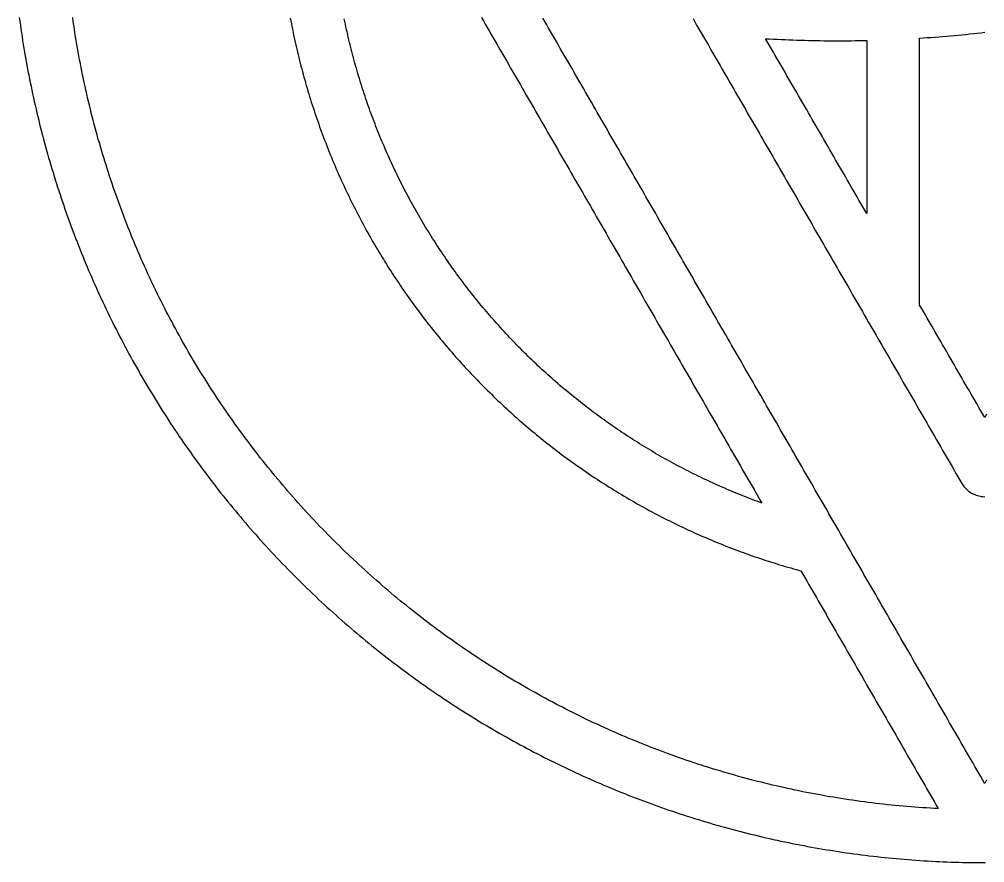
# Model space of a CAD drawing. Header units: millimetres. Extents: x 0 to 100, y 0 to 100.
# Drawn here: x 0.44 to 50, y 0 to 43.3 of the extents above; entities that cross this region are included whole.
import ezdxf

# ---------------------------------------------------------------- set-up
doc = ezdxf.new("R2010")
doc.units = ezdxf.units.MM

msp = doc.modelspace()

# ---------------------------------------------------------------- linework, layer by layer
at = {"layer": 'LOGO'}
for points in [[(0.438, 43.395), (0.4648, 43.1971), (0.4924, 42.9993), (0.5207, 42.8017), (0.5498, 42.6043), (0.5797, 42.4071), (0.6104, 42.21), (0.6419, 42.0131), (0.6741, 41.8164), (0.7071, 41.6198), (0.7409, 41.4234), (0.7755, 41.2272), (0.8108, 41.0312), (0.8469, 40.8353), (0.8838, 40.6396), (0.9215, 40.4442), (0.9599, 40.2489), (0.9991, 40.0538), (1.0391, 39.8589), (1.0798, 39.6642), (1.1213, 39.4697), (1.1636, 39.2754), (1.2066, 39.0813), (1.2504, 38.8874), (1.295, 38.6937), (1.3403, 38.5002), (1.3864, 38.3069), (1.4333, 38.1138), (1.4809, 37.921), (1.5293, 37.7284), (1.5784, 37.536), (1.6283, 37.3438), (1.6789, 37.1518), (1.7303, 36.9601), (1.7824, 36.7686), (1.8354, 36.5773), (1.889, 36.3863), (1.9434, 36.1955), (1.9986, 36.0049), (2.0545, 35.8146), (2.1111, 35.6245), (2.1685, 35.4346), (2.2267, 35.245), (2.2856, 35.0557), (2.3452, 34.8666), (2.4056, 34.6777), (2.4668, 34.4892), (2.5286, 34.3008), (2.5912, 34.1128), (2.6546, 33.9249), (2.7187, 33.7374), (2.7835, 33.5501), (2.8491, 33.3631), (2.9154, 33.1764), (2.9825, 32.9899), (3.0502, 32.8037), (3.1188, 32.6178), (3.188, 32.4322), (3.258, 32.2468), (3.3287, 32.0617), (3.4001, 31.8769), (3.4723, 31.6924), (3.5452, 31.5082), (3.6189, 31.3243), (3.6932, 31.1407), (3.7683, 30.9574), (3.8441, 30.7744), (3.9206, 30.5916), (3.9979, 30.4092), (4.0759, 30.2271), (4.1546, 30.0453), (4.234, 29.8638), (4.3141, 29.6826), (4.395, 29.5018), (4.4766, 29.3212), (4.5589, 29.141), (4.6419, 28.9611), (4.7256, 28.7815), (4.8101, 28.6022), (4.8952, 28.4233), (4.9811, 28.2447), (5.0677, 28.0664), (5.155, 27.8885), (5.243, 27.7109), (5.3317, 27.5336), (5.4211, 27.3567), (5.5112, 27.1801), (5.602, 27.0039), (5.6936, 26.828), (5.7858, 26.6524), (5.8788, 26.4773), (5.9724, 26.3024), (6.0667, 26.128), (6.1618, 25.9538), (6.2575, 25.7801), (6.354, 25.6067), (6.4511, 25.4337), (6.549, 25.261), (6.6475, 25.0887), (6.7467, 24.9168), (6.8467, 24.7452), (6.9473, 24.5741), (7.0486, 24.4033), (7.1506, 24.2329), (7.2533, 24.0629), (7.3567, 23.8932), (7.4608, 23.724), (7.5655, 23.5551), (7.671, 23.3866), (7.7771, 23.2185), (7.8839, 23.0508), (7.9914, 22.8836), (8.0996, 22.7167), (8.2085, 22.5502), (8.318, 22.3841), (8.4283, 22.2184), (8.5392, 22.0532), (8.6508, 21.8883), (8.7631, 21.7239), (8.876, 21.5598), (8.9896, 21.3962), (9.1039, 21.2331), (9.2189, 21.0703), (9.3345, 20.908), (9.4509, 20.746), (9.5678, 20.5846), (9.6855, 20.4235), (9.8038, 20.2629), (9.9228, 20.1027), (10.0425, 19.9429), (10.1628, 19.7836), (10.2838, 19.6248), (10.4055, 19.4664), (10.5278, 19.3084), (10.6508, 19.1509), (10.7745, 18.9938), (10.8988, 18.8372), (11.0238, 18.681), (11.1494, 18.5253), (11.2757, 18.37), (11.4027, 18.2152), (11.5303, 18.0609), (11.6585, 17.9071), (11.7875, 17.7537), (11.917, 17.6007), (12.0473, 17.4483), (12.1782, 17.2963), (12.3097, 17.1448), (12.4419, 16.9938), (12.5747, 16.8433), (12.7082, 16.6932), (12.8423, 16.5437), (12.9771, 16.3946), (13.1125, 16.246), (13.2486, 16.0979), (13.3853, 15.9503), (13.5227, 15.8032), (13.6607, 15.6566), (13.7993, 15.5105), (13.9386, 15.3649), (14.0785, 15.2198), (14.2191, 15.0752), (14.3603, 14.9312), (14.5021, 14.7876), (14.6446, 14.6446), (14.7879, 14.5018), (14.9319, 14.3596), (15.0763, 14.2181), (15.2212, 14.0772), (15.3666, 13.9369), (15.5126, 13.7973), (15.659, 13.6584), (15.806, 13.5201), (15.9535, 13.3824), (16.1014, 13.2454), (16.2499, 13.109), (16.3988, 12.9733), (16.5483, 12.8383), (16.6982, 12.7038), (16.8486, 12.5701), (16.9995, 12.437), (17.1509, 12.3045), (17.3028, 12.1727), (17.4551, 12.0416), (17.608, 11.9111), (17.7613, 11.7812), (17.9151, 11.652), (18.0693, 11.5235), (18.224, 11.3957), (18.3792, 11.2685), (18.5349, 11.1419), (18.691, 11.0161), (18.8475, 10.8908), (19.0046, 10.7663), (19.162, 10.6424), (19.32, 10.5192), (19.4784, 10.3967), (19.6372, 10.2748), (19.7965, 10.1536), (19.9562, 10.033), (20.1163, 9.9132), (20.277, 9.794), (20.438, 9.6754), (20.5995, 9.5576), (20.7614, 9.4404), (20.9237, 9.3239), (21.0865, 9.2081), (21.2497, 9.0929), (21.4133, 8.9785), (21.5773, 8.8647), (21.7418, 8.7516), (21.9067, 8.6391), (22.072, 8.5274), (22.2377, 8.4163), (22.4038, 8.3059), (22.5703, 8.1962), (22.7372, 8.0872), (22.9046, 7.9789), (23.0723, 7.8712), (23.2405, 7.7643), (23.409, 7.658), (23.5779, 7.5525), (23.7472, 7.4476), (23.917, 7.3434), (24.0871, 7.2399), (24.2575, 7.1371), (24.4284, 7.035), (24.5997, 6.9336), (24.7713, 6.8328), (24.9433, 6.7328), (25.1157, 6.6335), (25.2885, 6.5349), (25.4616, 6.4369), (25.6351, 6.3397), (25.809, 6.2432), (25.9832, 6.1474), (26.1578, 6.0523), (26.3327, 5.9578), (26.508, 5.8641), (26.6837, 5.7711), (26.8597, 5.6788), (27.0361, 5.5872), (27.2128, 5.4964), (27.3899, 5.4062), (27.5673, 5.3167), (27.745, 5.228), (27.9231, 5.14), (28.1016, 5.0527), (28.2803, 4.966), (28.4594, 4.8802), (28.6388, 4.795), (28.8186, 4.7105), (28.9987, 4.6268), (29.1791, 4.5438), (29.3598, 4.4615), (29.5409, 4.3799), (29.7222, 4.299), (29.9039, 4.2189), (30.0859, 4.1395), (30.2682, 4.0608), (30.4508, 3.9828), (30.6338, 3.9056), (30.817, 3.8291), (31.0005, 3.7533), (31.1844, 3.6783), (31.3685, 3.6039), (31.5529, 3.5304), (31.7376, 3.4575), (31.9226, 3.3854), (32.1079, 3.314), (32.2935, 3.2433), (32.4794, 3.1734), (32.6655, 3.1042), (32.852, 3.0358), (33.0387, 2.968), (33.2257, 2.9011), (33.4129, 2.8348), (33.6004, 2.7693), (33.7882, 2.7046), (33.9763, 2.6406), (34.1646, 2.5773), (34.3532, 2.5148), (34.5421, 2.453), (34.7312, 2.392), (34.9206, 2.3317), (35.1102, 2.2722), (35.3, 2.2134), (35.4902, 2.1554), (35.6805, 2.0981), (35.8711, 2.0415), (36.062, 1.9858), (36.2531, 1.9307), (36.4444, 1.8765), (36.636, 1.8229), (36.8278, 1.7702), (37.0198, 1.7182), (37.2121, 1.6669), (37.4046, 1.6164), (37.5973, 1.5667), (37.7902, 1.5177), (37.9834, 1.4695), (38.1768, 1.4221), (38.3703, 1.3754), (38.5641, 1.3295), (38.7582, 1.2844), (38.9524, 1.24), (39.1468, 1.1964), (39.3415, 1.1535), (39.5363, 1.1114), (39.7313, 1.0701), (39.9266, 1.0296), (40.122, 0.9898), (40.3176, 0.9508), (40.5134, 0.9126), (40.7095, 0.8751), (40.9057, 0.8385), (41.102, 0.8026), (41.2986, 0.7675), (41.4953, 0.7331), (41.6923, 0.6996), (41.8894, 0.6668), (42.0866, 0.6348), (42.2841, 0.6035), (42.4817, 0.5731), (42.6795, 0.5435), (42.8774, 0.5146), (43.0755, 0.4865), (43.2738, 0.4592), (43.4722, 0.4327), (43.6708, 0.407), (43.8695, 0.382), (44.0684, 0.3579), (44.2674, 0.3345), (44.4666, 0.312), (44.666, 0.2902), (44.8654, 0.2692), (45.065, 0.249), (45.2648, 0.2296), (45.4647, 0.2111), (45.6647, 0.1933), (45.8649, 0.1763), (46.0651, 0.1601), (46.2655, 0.1447), (46.4661, 0.1301), (46.6667, 0.1163), (46.8675, 0.1033), (47.0684, 0.0911), (47.2694, 0.0797), (47.4705, 0.0691), (47.6718, 0.0594), (47.8731, 0.0504), (48.0746, 0.0422), (48.2761, 0.0349), (48.4778, 0.0283), (48.6796, 0.0226), (48.8814, 0.0177), (49.0834, 0.0136), (49.2854, 0.0103), (49.4876, 0.0078), (49.6898, 0.0061), (49.8922, 0.0053), (49.9111, 0.0043), (49.9301, 0.0035), (49.965, 0.0017), (50, 0), (50.035, 0.0017)], [(14.3496, 43.3624), (14.3776, 43.2168), (14.4057, 43.0712), (14.4338, 42.9255), (14.4636, 42.7802), (14.4934, 42.6349), (14.5233, 42.4896), (14.5549, 42.3447), (14.5865, 42.1997), (14.6181, 42.0548), (14.6515, 41.9102), (14.6849, 41.7657), (14.7184, 41.6211), (14.7535, 41.4771), (14.7886, 41.333), (14.8238, 41.1889), (14.8607, 41.0453), (14.8976, 40.9016), (14.9345, 40.7579), (14.9731, 40.6147), (15.0118, 40.4714), (15.0505, 40.3282), (15.0909, 40.1854), (15.1313, 40.0427), (15.1718, 39.9), (15.214, 39.7578), (15.2562, 39.6155), (15.2984, 39.4733), (15.3423, 39.3316), (15.3862, 39.1899), (15.4301, 39.0482), (15.4758, 38.9071), (15.5216, 38.7661), (15.5673, 38.625), (15.6147, 38.4844), (15.662, 38.3438), (15.7094, 38.2032), (15.7585, 38.0632), (15.8077, 37.9233), (15.8568, 37.7834), (15.9076, 37.644), (15.9583, 37.5046), (16.0091, 37.3652), (16.0617, 37.2265), (16.1143, 37.0878), (16.1669, 36.9491), (16.2211, 36.811), (16.2754, 36.6729), (16.3296, 36.5349), (16.3855, 36.3975), (16.4415, 36.2602), (16.4974, 36.1228), (16.5549, 35.9861), (16.6125, 35.8494), (16.6701, 35.7126), (16.7294, 35.5766), (16.7887, 35.4407), (16.848, 35.3047), (16.9089, 35.1694), (16.9698, 35.0342), (17.0307, 34.899), (17.0933, 34.7645), (17.1559, 34.63), (17.2185, 34.4955), (17.2828, 34.3618), (17.3471, 34.2281), (17.4114, 34.0945), (17.4772, 33.9615), (17.5431, 33.8286), (17.6089, 33.6957), (17.6765, 33.5636), (17.744, 33.4316), (17.8116, 33.2996), (17.8807, 33.1683), (17.9498, 33.037), (18.0189, 32.9057), (18.0896, 32.7753), (18.1603, 32.6448), (18.2309, 32.5144), (18.3033, 32.385), (18.3757, 32.2555), (18.4481, 32.1261), (18.5219, 31.9974), (18.5958, 31.8688), (18.6697, 31.7401), (18.7452, 31.6124), (18.8207, 31.4847), (18.8962, 31.357), (18.9732, 31.2303), (19.0502, 31.1035), (19.1272, 30.9768), (19.2058, 30.851), (19.2844, 30.7252), (19.3631, 30.5994), (19.4432, 30.4746), (19.5233, 30.3498), (19.6034, 30.2249), (19.685, 30.101), (19.7667, 29.9771), (19.8483, 29.8533), (19.9315, 29.7304), (20.0146, 29.6076), (20.0978, 29.4848), (20.1825, 29.3631), (20.2672, 29.2413), (20.3518, 29.1195), (20.438, 28.9987), (20.5242, 28.878), (20.6104, 28.7572), (20.698, 28.6375), (20.7857, 28.5179), (20.8734, 28.3982), (20.9624, 28.2795), (21.0514, 28.1609), (21.1404, 28.0422), (21.231, 27.9248), (21.3216, 27.8074), (21.4122, 27.6899), (21.5042, 27.5735), (21.5961, 27.4571), (21.688, 27.3407), (21.7814, 27.2254), (21.8748, 27.1102), (21.9682, 26.9949), (22.063, 26.8808), (22.1579, 26.7667), (22.2528, 26.6526), (22.3489, 26.5397), (22.4451, 26.4269), (22.5413, 26.314), (22.6389, 26.2023), (22.7364, 26.0905), (22.834, 25.9788), (22.933, 25.8682), (23.0319, 25.7577), (23.1309, 25.6471), (23.2312, 25.5378), (23.3315, 25.4285), (23.4318, 25.3193), (23.5334, 25.2112), (23.635, 25.1032), (23.7366, 24.9951), (23.8395, 24.8883), (23.9425, 24.7816), (24.0455, 24.6748), (24.1497, 24.5693), (24.254, 24.4637), (24.3582, 24.3582), (24.4637, 24.254), (24.5693, 24.1497), (24.6748, 24.0455), (24.7816, 23.9425), (24.8883, 23.8395), (24.9951, 23.7366), (25.1032, 23.635), (25.2112, 23.5334), (25.3193, 23.4318), (25.4285, 23.3315), (25.5378, 23.2312), (25.6471, 23.1309), (25.7577, 23.0319), (25.8682, 22.933), (25.9788, 22.834), (26.0905, 22.7364), (26.2023, 22.6389), (26.314, 22.5413), (26.4269, 22.4451), (26.5397, 22.3489), (26.6526, 22.2528), (26.7667, 22.1579), (26.8808, 22.063), (26.9949, 21.9682), (27.1102, 21.8748), (27.2254, 21.7814), (27.3407, 21.688), (27.4571, 21.5961), (27.5735, 21.5042), (27.6899, 21.4122), (27.8074, 21.3216), (27.9248, 21.231), (28.0422, 21.1404), (28.1609, 21.0514), (28.2795, 20.9624), (28.3982, 20.8734), (28.5179, 20.7857), (28.6375, 20.698), (28.7572, 20.6104), (28.878, 20.5242), (28.9987, 20.438), (29.1195, 20.3518), (29.2413, 20.2672), (29.3631, 20.1825), (29.4848, 20.0978), (29.6076, 20.0146), (29.7304, 19.9315), (29.8533, 19.8483), (29.9771, 19.7667), (30.101, 19.685), (30.2249, 19.6034), (30.3498, 19.5233), (30.4746, 19.4432), (30.5994, 19.3631), (30.7252, 19.2844), (30.851, 19.2058), (30.9768, 19.1272), (31.1035, 19.0502), (31.2303, 18.9732), (31.357, 18.8962), (31.4847, 18.8207), (31.6124, 18.7452), (31.7401, 18.6697), (31.8688, 18.5958), (31.9974, 18.5219), (32.1261, 18.4481), (32.2555, 18.3757), (32.385, 18.3033), (32.5144, 18.2309), (32.6448, 18.1603), (32.7753, 18.0896), (32.9057, 18.0189), (33.037, 17.9498), (33.1683, 17.8807), (33.2996, 17.8116), (33.4316, 17.744), (33.5636, 17.6765), (33.6957, 17.6089), (33.8286, 17.5431), (33.9615, 17.4772), (34.0945, 17.4114), (34.2281, 17.3471), (34.3618, 17.2828), (34.4955, 17.2185), (34.63, 17.1559), (34.7645, 17.0933), (34.899, 17.0307), (35.0342, 16.9698), (35.1694, 16.9089), (35.3047, 16.848), (35.4407, 16.7887), (35.5766, 16.7294), (35.7126, 16.6701), (35.8494, 16.6125), (35.9861, 16.5549), (36.1228, 16.4974), (36.2602, 16.4415), (36.3975, 16.3855), (36.5349, 16.3296), (36.6729, 16.2754), (36.811, 16.2211), (36.9491, 16.1669), (37.0878, 16.1143), (37.2265, 16.0617), (37.3652, 16.0091), (37.5046, 15.9583), (37.644, 15.9076), (37.7834, 15.8568), (37.9233, 15.8077), (38.0632, 15.7585), (38.2032, 15.7094), (38.3438, 15.662), (38.4844, 15.6147), (38.625, 15.5673), (38.7661, 15.5216), (38.9071, 15.4758), (39.0482, 15.4301), (39.1899, 15.3862), (39.3316, 15.3423), (39.4733, 15.2984), (39.6155, 15.2562), (39.7578, 15.214), (39.9, 15.1718), (40.0427, 15.1313), (40.1854, 15.0909), (40.3282, 15.0505), (40.446, 15.0187), (40.5638, 14.9869), (40.6631, 14.8149), (40.7625, 14.6428), (40.8618, 14.4708), (40.9611, 14.2988), (41.0604, 14.1268), (41.1597, 13.9548), (41.259, 13.7828), (41.3583, 13.6108), (41.4576, 13.4388), (41.5569, 13.2668), (41.6562, 13.0948), (41.7556, 12.9227), (41.8549, 12.7507), (41.9542, 12.5787), (42.0535, 12.4067), (42.1528, 12.2347), (42.2521, 12.0627), (42.3514, 11.8907), (42.4507, 11.7187), (42.55, 11.5467), (42.6494, 11.3747), (42.7487, 11.2026), (42.848, 11.0306), (42.9473, 10.8586), (43.0466, 10.6866), (43.1459, 10.5146), (43.2452, 10.3426), (43.3445, 10.1706), (43.4438, 9.9986), (43.5431, 9.8266), (43.6425, 9.6545), (43.7418, 9.4825), (43.8411, 9.3105), (43.9404, 9.1385), (44.0397, 8.9665), (44.139, 8.7945), (44.2383, 8.6225), (44.3376, 8.4505), (44.4369, 8.2785), (44.5362, 8.1065), (44.6356, 7.9344), (44.7349, 7.7624), (44.8342, 7.5904), (44.9335, 7.4184), (45.0328, 7.2464), (45.1321, 7.0744), (45.2314, 6.9024), (45.3307, 6.7304), (45.43, 6.5584), (45.5293, 6.3863), (45.6287, 6.2143), (45.728, 6.0423), (45.8273, 5.8703), (45.9266, 5.6983), (46.0259, 5.5263), (46.1252, 5.3543), (46.2245, 5.1823), (46.3238, 5.0103), (46.4231, 4.8383), (46.5225, 4.6662), (46.6218, 4.4942), (46.7211, 4.3222), (46.8204, 4.1502), (46.9197, 3.9782), (47.019, 3.8062), (47.1183, 3.6342), (47.2176, 3.4622), (47.3169, 3.2902), (47.4162, 3.1182), (47.5156, 2.9461), (47.6149, 2.7741), (47.4137, 2.7847), (47.2126, 2.7961), (47.0116, 2.8084), (46.8108, 2.8216), (46.6101, 2.8356), (46.4095, 2.8504), (46.2091, 2.8661), (46.0088, 2.8826), (45.8087, 2.9), (45.6086, 2.9182), (45.4088, 2.9372), (45.209, 2.9571), (45.0095, 2.9779), (44.81, 2.9995), (44.6108, 3.0219), (44.4116, 3.0452), (44.2127, 3.0693), (44.0139, 3.0942), (43.8152, 3.12), (43.6168, 3.1466), (43.4185, 3.174), (43.2203, 3.2023), (43.0224, 3.2314), (42.8246, 3.2613), (42.627, 3.2921), (42.4295, 3.3237), (42.2323, 3.3561), (42.0352, 3.3893), (41.8384, 3.4234), (41.6417, 3.4583), (41.4452, 3.494), (41.2489, 3.5305), (41.0528, 3.5679), (40.8569, 3.6061), (40.6612, 3.645), (40.4658, 3.6849), (40.2705, 3.7255), (40.0754, 3.7669), (39.8806, 3.8092), (39.6859, 3.8523), (39.4915, 3.8961), (39.2973, 3.9408), (39.1033, 3.9863), (38.9096, 4.0327), (38.716, 4.0798), (38.5227, 4.1277), (38.3297, 4.1765), (38.1368, 4.226), (37.9443, 4.2764), (37.7519, 4.3275), (37.5598, 4.3795), (37.3679, 4.4322), (37.1763, 4.4858), (36.9849, 4.5401), (36.7938, 4.5953), (36.603, 4.6512), (36.4124, 4.708), (36.222, 4.7655), (36.0319, 4.8239), (35.8421, 4.883), (35.6526, 4.9429), (35.4633, 5.0036), (35.2743, 5.0651), (35.0855, 5.1274), (34.8971, 5.1905), (34.7089, 5.2544), (34.521, 5.319), (34.3334, 5.3845), (34.1461, 5.4507), (33.959, 5.5177), (33.7723, 5.5855), (33.5858, 5.6541), (33.3997, 5.7234), (33.2138, 5.7935), (33.0283, 5.8644), (32.843, 5.9361), (32.6581, 6.0086), (32.4735, 6.0818), (32.2891, 6.1558), (32.1051, 6.2306), (31.9214, 6.3061), (31.7381, 6.3825), (31.555, 6.4596), (31.3723, 6.5374), (31.1899, 6.616), (31.0078, 6.6954), (30.8261, 6.7756), (30.6447, 6.8565), (30.4636, 6.9382), (30.2829, 7.0207), (30.1025, 7.1039), (29.9224, 7.1878), (29.7427, 7.2726), (29.5634, 7.3581), (29.3844, 7.4443), (29.2057, 7.5313), (29.0274, 7.6191), (28.8495, 7.7076), (28.6719, 7.7968), (28.4947, 7.8869), (28.3179, 7.9776), (28.1414, 8.0691), (27.9653, 8.1614), (27.7896, 8.2544), (27.6142, 8.3482), (27.4392, 8.4427), (27.2646, 8.538), (27.0904, 8.634), (26.9166, 8.7307), (26.7432, 8.8282), (26.5701, 8.9264), (26.3975, 9.0254), (26.2252, 9.1251), (26.0534, 9.2255), (25.8819, 9.3267), (25.7108, 9.4286), (25.5402, 9.5313), (25.3699, 9.6346), (25.2001, 9.7388), (25.0307, 9.8436), (24.8617, 9.9492), (24.6931, 10.0555), (24.5249, 10.1625), (24.3572, 10.2703), (24.1899, 10.3788), (24.023, 10.488), (23.8565, 10.5979), (23.6905, 10.7086), (23.5249, 10.82), (23.3597, 10.9321), (23.195, 11.0449), (23.0307, 11.1585), (22.8669, 11.2727), (22.7035, 11.3877), (22.5406, 11.5034), (22.3781, 11.6198), (22.2161, 11.737), (22.0545, 11.8548), (21.8934, 11.9734), (21.7328, 12.0926), (21.5726, 12.2126), (21.4129, 12.3333), (21.2537, 12.4547), (21.0949, 12.5768), (20.9366, 12.6996), (20.7788, 12.8231), (20.6214, 12.9473), (20.4646, 13.0723), (20.3082, 13.1979), (20.1523, 13.3242), (19.9969, 13.4512), (19.842, 13.579), (19.6876, 13.7074), (19.5337, 13.8365), (19.3803, 13.9663), (19.2274, 14.0968), (19.075, 14.228), (18.9231, 14.3599), (18.7717, 14.4925), (18.6208, 14.6258), (18.4705, 14.7598), (18.3206, 14.8944), (18.1713, 15.0298), (18.0225, 15.1658), (17.8742, 15.3025), (17.7264, 15.4399), (17.5792, 15.578), (17.4325, 15.7168), (17.2863, 15.8562), (17.1407, 15.9963), (16.9956, 16.1371), (16.8511, 16.2786), (16.7071, 16.4208), (16.5636, 16.5636), (16.4209, 16.707), (16.2789, 16.8508), (16.1376, 16.9952), (15.9969, 17.1401), (15.8569, 17.2856), (15.7176, 17.4316), (15.579, 17.5782), (15.441, 17.7252), (15.3037, 17.8728), (15.1672, 18.021), (15.0313, 18.1696), (14.896, 18.3188), (14.7615, 18.4685), (14.6277, 18.6187), (14.4945, 18.7694), (14.362, 18.9206), (14.2303, 19.0724), (14.0992, 19.2246), (13.9688, 19.3774), (13.8391, 19.5306), (13.7101, 19.6844), (13.5818, 19.8386), (13.4542, 19.9933), (13.3273, 20.1486), (13.2011, 20.3043), (13.0755, 20.4605), (12.9507, 20.6172), (12.8266, 20.7743), (12.7032, 20.932), (12.5805, 21.0901), (12.4585, 21.2487), (12.3372, 21.4078), (12.2166, 21.5673), (12.0967, 21.7273), (11.9776, 21.8878), (11.8591, 22.0487), (11.7413, 22.2101), (11.6243, 22.3719), (11.508, 22.5342), (11.3924, 22.697), (11.2775, 22.8602), (11.1633, 23.0238), (11.0498, 23.1879), (10.9371, 23.3525), (10.825, 23.5174), (10.7137, 23.6828), (10.6032, 23.8487), (10.4933, 24.0149), (10.3841, 24.1816), (10.2757, 24.3488), (10.168, 24.5163), (10.0611, 24.6843), (9.9548, 24.8527), (9.8493, 25.0215), (9.7445, 25.1907), (9.6405, 25.3604), (9.5372, 25.5304), (9.4346, 25.7009), (9.3327, 25.8718), (9.2316, 26.043), (9.1312, 26.2147), (9.0316, 26.3867), (8.9326, 26.5592), (8.8345, 26.7321), (8.737, 26.9053), (8.6403, 27.0789), (8.5444, 27.2529), (8.4492, 27.4273), (8.3547, 27.6021), (8.261, 27.7772), (8.168, 27.9528), (8.0758, 28.1287), (7.9843, 28.3049), (7.8936, 28.4816), (7.8036, 28.6586), (7.7144, 28.836), (7.6259, 29.0137), (7.5382, 29.1918), (7.4512, 29.3702), (7.365, 29.549), (7.2795, 29.7281), (7.1948, 29.9076), (7.1108, 30.0875), (7.0276, 30.2677), (6.9452, 30.4482), (6.8635, 30.629), (6.7826, 30.8102), (6.7025, 30.9918), (6.6231, 31.1736), (6.5445, 31.3558), (6.4666, 31.5383), (6.3895, 31.7212), (6.3132, 31.9043), (6.2377, 32.0878), (6.1629, 32.2716), (6.0889, 32.4557), (6.0157, 32.6401), (5.9432, 32.8248), (5.8715, 33.0099), (5.8006, 33.1952), (5.7305, 33.3808), (5.6611, 33.5668), (5.5925, 33.753), (5.5247, 33.9395), (5.4577, 34.1264), (5.3915, 34.3135), (5.326, 34.5009), (5.2613, 34.6885), (5.1975, 34.8765), (5.1344, 35.0647), (5.072, 35.2533), (5.0105, 35.442), (4.9498, 35.6311), (4.8898, 35.8204), (4.8306, 36.01), (4.7723, 36.1999), (4.7147, 36.39), (4.6579, 36.5804), (4.6019, 36.771), (4.5467, 36.9619), (4.4923, 37.1531), (4.4387, 37.3445), (4.3859, 37.5361), (4.3339, 37.728), (4.2827, 37.9201), (4.2323, 38.1125), (4.1827, 38.3051), (4.1339, 38.498), (4.0859, 38.691), (4.0388, 38.8843), (3.9924, 39.0779), (3.9468, 39.2716), (3.9021, 39.4656), (3.8581, 39.6598), (3.815, 39.8542), (3.7726, 40.0488), (3.7311, 40.2437), (3.6904, 40.4387), (3.6505, 40.634), (3.6115, 40.8295), (3.5732, 41.0251), (3.5358, 41.221), (3.4992, 41.4171), (3.4634, 41.6133), (3.4284, 41.8098), (3.3942, 42.0064), (3.3609, 42.2032), (3.3284, 42.4003), (3.2967, 42.5975), (3.2659, 42.7948), (3.2359, 42.9924), (3.2067, 43.1901), (3.1783, 43.3881)], [(24.1634, 43.3932), (24.2634, 43.22), (24.3633, 43.0469), (24.4633, 42.8738), (24.5632, 42.7007), (24.6632, 42.5275), (24.7631, 42.3544), (24.8631, 42.1813), (24.963, 42.0082), (25.063, 41.8351), (25.1629, 41.6619), (25.2629, 41.4888), (25.3629, 41.3157), (25.4628, 41.1426), (25.5628, 40.9694), (25.6627, 40.7963), (25.7627, 40.6232), (25.8626, 40.4501), (25.9626, 40.277), (26.0625, 40.1038), (26.1625, 39.9307), (26.2624, 39.7576), (26.3624, 39.5845), (26.4623, 39.4113), (26.5623, 39.2382), (26.6622, 39.0651), (26.7622, 38.892), (26.8621, 38.7189), (26.9621, 38.5457), (27.062, 38.3726), (27.162, 38.1995), (27.2619, 38.0264), (27.3619, 37.8532), (27.4618, 37.6801), (27.5618, 37.507), (27.6617, 37.3339), (27.7617, 37.1608), (27.8616, 36.9876), (27.9616, 36.8145), (28.0615, 36.6414), (28.1615, 36.4683), (28.2615, 36.2951), (28.3614, 36.122), (28.4614, 35.9489), (28.5613, 35.7758), (28.6613, 35.6027), (28.7612, 35.4295), (28.8612, 35.2564), (28.9611, 35.0833), (29.0611, 34.9102), (29.161, 34.737), (29.261, 34.5639), (29.3609, 34.3908), (29.4609, 34.2177), (29.5608, 34.0446), (29.6608, 33.8714), (29.7607, 33.6983), (29.8607, 33.5252), (29.9606, 33.3521), (30.0606, 33.1789), (30.1605, 33.0058), (30.2605, 32.8327), (30.3604, 32.6596), (30.4604, 32.4865), (30.5603, 32.3133), (30.6603, 32.1402), (30.7602, 31.9671), (30.8602, 31.794), (30.9601, 31.6208), (31.0601, 31.4477), (31.1601, 31.2746), (31.26, 31.1015), (31.36, 30.9284), (31.4599, 30.7552), (31.5599, 30.5821), (31.6598, 30.409), (31.7598, 30.2359), (31.8597, 30.0627), (31.9597, 29.8896), (32.0596, 29.7165), (32.1596, 29.5434), (32.2595, 29.3703), (32.3595, 29.1971), (32.4594, 29.024), (32.5594, 28.8509), (32.6593, 28.6778), (32.7593, 28.5046), (32.8592, 28.3315), (32.9592, 28.1584), (33.0591, 27.9853), (33.1591, 27.8122), (33.259, 27.639), (33.359, 27.4659), (33.4589, 27.2928), (33.5589, 27.1197), (33.6588, 26.9465), (33.7588, 26.7734), (33.8587, 26.6003), (33.9587, 26.4272), (34.0587, 26.2541), (34.1586, 26.0809), (34.2586, 25.9078), (34.3585, 25.7347), (34.4585, 25.5616), (34.5584, 25.3884), (34.6584, 25.2153), (34.7583, 25.0422), (34.8583, 24.8691), (34.9582, 24.696), (35.0582, 24.5228), (35.1581, 24.3497), (35.2581, 24.1766), (35.358, 24.0035), (35.458, 23.8303), (35.5579, 23.6572), (35.6579, 23.4841), (35.7578, 23.311), (35.8578, 23.1379), (35.9577, 22.9647), (36.0577, 22.7916), (36.1576, 22.6185), (36.2576, 22.4454), (36.3575, 22.2722), (36.4575, 22.0991), (36.5574, 21.926), (36.6574, 21.7529), (36.7574, 21.5798), (36.8573, 21.4066), (36.9573, 21.2335), (37.0572, 21.0604), (37.1572, 20.8873), (37.2571, 20.7141), (37.3571, 20.541), (37.457, 20.3679), (37.557, 20.1948), (37.6569, 20.0217), (37.7569, 19.8485), (37.8568, 19.6754), (37.9568, 19.5023), (38.0567, 19.3292), (38.1567, 19.156), (38.2566, 18.9829), (38.3566, 18.8098), (38.4565, 18.6367), (38.5565, 18.4636), (38.4336, 18.5083), (38.3108, 18.5531), (38.1825, 18.6017), (38.0542, 18.6504), (37.9259, 18.699), (37.7981, 18.7492), (37.6704, 18.7993), (37.5426, 18.8495), (37.4155, 18.9012), (37.2884, 18.9529), (37.1614, 19.0046), (37.0349, 19.058), (36.9084, 19.1113), (36.782, 19.1647), (36.6562, 19.2195), (36.5304, 19.2744), (36.4046, 19.3292), (36.2795, 19.3855), (36.1544, 19.4419), (36.0292, 19.4982), (35.9048, 19.5561), (35.7804, 19.614), (35.6559, 19.6719), (35.5323, 19.7314), (35.4086, 19.7909), (35.2849, 19.8503), (35.1619, 19.9113), (35.0389, 19.9722), (34.9159, 20.0332), (34.7937, 20.0956), (34.6715, 20.1581), (34.5493, 20.2206), (34.4279, 20.2845), (34.3064, 20.3484), (34.185, 20.4124), (34.0644, 20.4778), (33.9437, 20.5433), (33.8231, 20.6087), (33.7033, 20.6756), (33.5835, 20.7425), (33.4637, 20.8093), (33.3447, 20.8777), (33.2257, 20.9461), (33.1067, 21.0144), (32.9886, 21.0843), (32.8705, 21.1542), (32.7524, 21.224), (32.6351, 21.2952), (32.5178, 21.3665), (32.4005, 21.4377), (32.2841, 21.5105), (32.1678, 21.5833), (32.0514, 21.656), (31.9359, 21.7302), (31.8204, 21.8043), (31.7048, 21.8785), (31.5903, 21.954), (31.4757, 22.0295), (31.3611, 22.105), (31.2475, 22.1819), (31.1339, 22.2588), (31.0202, 22.3358), (30.9076, 22.4141), (30.7949, 22.4925), (30.6822, 22.5708), (30.5705, 22.6505), (30.4588, 22.7303), (30.347, 22.81), (30.2363, 22.891), (30.1256, 22.9721), (30.0149, 23.0532), (29.9052, 23.1356), (29.7954, 23.2181), (29.6857, 23.3005), (29.577, 23.3842), (29.4683, 23.4679), (29.3597, 23.5517), (29.252, 23.6368), (29.1442, 23.7218), (29.0365, 23.8069), (28.9299, 23.8934), (28.8233, 23.9798), (28.7166, 24.0663), (28.6111, 24.1539), (28.5056, 24.2416), (28.4, 24.3293), (28.2956, 24.4183), (28.1911, 24.5073), (28.0867, 24.5963), (27.9833, 24.6866), (27.8799, 24.777), (27.7766, 24.8673), (27.6743, 24.9587), (27.572, 25.0502), (27.4697, 25.1417), (27.3687, 25.2345), (27.2676, 25.3274), (27.1666, 25.4202), (27.0666, 25.5142), (26.9666, 25.6082), (26.8667, 25.7021), (26.7679, 25.7974), (26.6691, 25.8927), (26.5702, 25.988), (26.4726, 26.0844), (26.3749, 26.1808), (26.2773, 26.2773), (26.1808, 26.3749), (26.0844, 26.4726), (25.988, 26.5702), (25.8927, 26.6691), (25.7974, 26.7679), (25.7021, 26.8667), (25.6082, 26.9666), (25.5142, 27.0666), (25.4202, 27.1666), (25.3274, 27.2676), (25.2345, 27.3687), (25.1417, 27.4697), (25.0502, 27.572), (24.9587, 27.6743), (24.8673, 27.7766), (24.777, 27.8799), (24.6866, 27.9833), (24.5963, 28.0867), (24.5073, 28.1911), (24.4183, 28.2956), (24.3293, 28.4), (24.2416, 28.5056), (24.1539, 28.6111), (24.0663, 28.7166), (23.9798, 28.8233), (23.8934, 28.9299), (23.8069, 29.0365), (23.7218, 29.1442), (23.6368, 29.252), (23.5517, 29.3597), (23.4679, 29.4683), (23.3842, 29.577), (23.3005, 29.6857), (23.2181, 29.7954), (23.1356, 29.9052), (23.0532, 30.0149), (22.9721, 30.1256), (22.891, 30.2363), (22.81, 30.347), (22.7303, 30.4588), (22.6505, 30.5705), (22.5708, 30.6822), (22.4925, 30.7949), (22.4141, 30.9076), (22.3358, 31.0202), (22.2588, 31.1339), (22.1819, 31.2475), (22.105, 31.3611), (22.0295, 31.4757), (21.954, 31.5903), (21.8785, 31.7048), (21.8043, 31.8204), (21.7302, 31.9359), (21.656, 32.0514), (21.5833, 32.1678), (21.5105, 32.2841), (21.4377, 32.4005), (21.3665, 32.5178), (21.2952, 32.6351), (21.224, 32.7524), (21.1542, 32.8705), (21.0843, 32.9886), (21.0144, 33.1067), (20.9461, 33.2257), (20.8777, 33.3447), (20.8093, 33.4637), (20.7425, 33.5835), (20.6756, 33.7033), (20.6087, 33.8231), (20.5433, 33.9437), (20.4778, 34.0644), (20.4124, 34.185), (20.3484, 34.3064), (20.2845, 34.4279), (20.2206, 34.5493), (20.1581, 34.6715), (20.0956, 34.7937), (20.0332, 34.9159), (19.9722, 35.0389), (19.9113, 35.1619), (19.8503, 35.2849), (19.7909, 35.4086), (19.7314, 35.5323), (19.6719, 35.6559), (19.614, 35.7804), (19.5561, 35.9048), (19.4982, 36.0292), (19.4419, 36.1544), (19.3855, 36.2795), (19.3292, 36.4046), (19.2744, 36.5304), (19.2195, 36.6562), (19.1647, 36.782), (19.1113, 36.9084), (19.058, 37.0349), (19.0046, 37.1614), (18.9529, 37.2884), (18.9012, 37.4155), (18.8495, 37.5426), (18.7993, 37.6704), (18.7492, 37.7981), (18.699, 37.9259), (18.6504, 38.0542), (18.6017, 38.1825), (18.5531, 38.3108), (18.5061, 38.4398), (18.4591, 38.5688), (18.4122, 38.6978), (18.3667, 38.8272), (18.3213, 38.9567), (18.2758, 39.0861), (18.232, 39.2162), (18.1881, 39.3463), (18.1443, 39.4764), (18.102, 39.6069), (18.0597, 39.7375), (18.0175, 39.868), (17.9768, 39.9991), (17.9362, 40.1302), (17.8956, 40.2613), (17.8566, 40.3929), (17.8175, 40.5244), (17.7785, 40.656), (17.7411, 40.788), (17.7036, 40.9201), (17.6662, 41.0521), (17.6305, 41.1846), (17.5947, 41.317), (17.559, 41.4495), (17.5248, 41.5824), (17.4906, 41.7153), (17.4564, 41.8483), (17.4239, 41.9816), (17.3913, 42.1149), (17.3588, 42.2483), (17.3278, 42.3819), (17.2969, 42.5156), (17.266, 42.6493), (17.2368, 42.7834), (17.2075, 42.9174), (17.1783, 43.0515), (17.1507, 43.186), (17.1231, 43.3205)], [(50.0997, 4.2435), (50, 4.0708), (49.9001, 4.2439), (49.8001, 4.417), (49.7002, 4.5901), (49.6002, 4.7632), (49.5003, 4.9363), (49.4004, 5.1094), (49.3004, 5.2825), (49.2005, 5.4556), (49.1005, 5.6287), (49.0006, 5.8018), (48.9007, 5.9749), (48.8007, 6.148), (48.7008, 6.3211), (48.6008, 6.4942), (48.5009, 6.6673), (48.401, 6.8404), (48.301, 7.0135), (48.2011, 7.1866), (48.1011, 7.3597), (48.0012, 7.5328), (47.9013, 7.7059), (47.8013, 7.879), (47.7014, 8.0521), (47.6014, 8.2252), (47.5015, 8.3983), (47.4016, 8.5714), (47.3016, 8.7445), (47.2017, 8.9176), (47.1017, 9.0907), (47.0018, 9.2638), (46.9019, 9.4369), (46.8019, 9.61), (46.702, 9.7831), (46.602, 9.9562), (46.5021, 10.1293), (46.4022, 10.3024), (46.3022, 10.4755), (46.2023, 10.6486), (46.1023, 10.8217), (46.0024, 10.9948), (45.9025, 11.1679), (45.8025, 11.341), (45.7026, 11.5141), (45.6026, 11.6872), (45.5027, 11.8603), (45.4028, 12.0334), (45.3028, 12.2065), (45.2029, 12.3796), (45.1029, 12.5527), (45.003, 12.7258), (44.9031, 12.8989), (44.8031, 13.072), (44.7032, 13.2451), (44.6032, 13.4182), (44.5033, 13.5913), (44.4034, 13.7644), (44.3034, 13.9375), (44.2035, 14.1106), (44.1035, 14.2837), (44.0036, 14.4568), (43.9037, 14.6299), (43.8037, 14.803), (43.7038, 14.9761), (43.6038, 15.1492), (43.5039, 15.3223), (43.404, 15.4954), (43.304, 15.6685), (43.2041, 15.8416), (43.1041, 16.0147), (43.0042, 16.1878), (42.9043, 16.3609), (42.8043, 16.534), (42.7044, 16.7071), (42.6045, 16.8802), (42.5045, 17.0533), (42.4046, 17.2264), (42.3046, 17.3995), (42.2047, 17.5726), (42.1048, 17.7457), (42.0048, 17.9188), (41.9049, 18.0919), (41.8049, 18.265), (41.705, 18.4381), (41.6051, 18.6112), (41.5051, 18.7843), (41.4052, 18.9574), (41.3052, 19.1305), (41.2053, 19.3036), (41.1054, 19.4767), (41.0054, 19.6498), (40.9055, 19.8229), (40.8055, 19.996), (40.7056, 20.1691), (40.6057, 20.3422), (40.5057, 20.5153), (40.4058, 20.6884), (40.3058, 20.8615), (40.2059, 21.0346), (40.106, 21.2077), (40.006, 21.3808), (39.9061, 21.5539), (39.8061, 21.727), (39.7062, 21.9001), (39.6063, 22.0732), (39.5063, 22.2463), (39.4064, 22.4194), (39.3064, 22.5925), (39.2065, 22.7656), (39.1066, 22.9387), (39.0066, 23.1118), (38.9067, 23.2849), (38.8067, 23.458), (38.7068, 23.6311), (38.6069, 23.8042), (38.5069, 23.9773), (38.407, 24.1504), (38.307, 24.3235), (38.2071, 24.4966), (38.1072, 24.6697), (38.0072, 24.8428), (37.9073, 25.0159), (37.8073, 25.189), (37.7074, 25.3621), (37.6075, 25.5352), (37.5075, 25.7083), (37.4076, 25.8814), (37.3076, 26.0545), (37.2077, 26.2276), (37.1078, 26.4007), (37.0078, 26.5738), (36.9079, 26.7469), (36.8079, 26.92), (36.708, 27.0931), (36.6081, 27.2662), (36.5081, 27.4393), (36.4082, 27.6124), (36.3082, 27.7855), (36.2083, 27.9586), (36.1084, 28.1317), (36.0084, 28.3048), (35.9085, 28.4779), (35.8085, 28.651), (35.7086, 28.8241), (35.6087, 28.9972), (35.5087, 29.1703), (35.4088, 29.3434), (35.3088, 29.5165), (35.2089, 29.6896), (35.109, 29.8627), (35.009, 30.0358), (34.9091, 30.2089), (34.8091, 30.382), (34.7092, 30.5551), (34.6093, 30.7282), (34.5093, 30.9013), (34.4094, 31.0744), (34.3094, 31.2475), (34.2095, 31.4206), (34.1096, 31.5937), (34.0096, 31.7668), (33.9097, 31.9399), (33.8097, 32.1129), (33.7098, 32.286), (33.6099, 32.4591), (33.5099, 32.6322), (33.41, 32.8053), (33.31, 32.9784), (33.2101, 33.1515), (33.1102, 33.3246), (33.0102, 33.4977), (32.9103, 33.6708), (32.8103, 33.8439), (32.7104, 34.017), (32.6105, 34.1901), (32.5105, 34.3632), (32.4106, 34.5363), (32.3106, 34.7094), (32.2107, 34.8825), (32.1108, 35.0556), (32.0108, 35.2287), (31.9109, 35.4018), (31.8109, 35.5749), (31.711, 35.748), (31.6111, 35.9211), (31.5111, 36.0942), (31.4112, 36.2673), (31.3112, 36.4404), (31.2113, 36.6135), (31.1114, 36.7866), (31.0114, 36.9597), (30.9115, 37.1328), (30.8115, 37.3059), (30.7116, 37.479), (30.6117, 37.6521), (30.5117, 37.8252), (30.4118, 37.9983), (30.3118, 38.1714), (30.2119, 38.3445), (30.112, 38.5176), (30.012, 38.6907), (29.9121, 38.8638), (29.8121, 39.0369), (29.7122, 39.21), (29.6123, 39.3831), (29.5123, 39.5562), (29.4124, 39.7293), (29.3124, 39.9024), (29.2125, 40.0755), (29.1126, 40.2486), (29.0126, 40.4217), (28.9127, 40.5948), (28.8128, 40.7679), (28.7128, 40.941), (28.6129, 41.1141), (28.5129, 41.2872), (28.413, 41.4603), (28.3131, 41.6334), (28.2131, 41.8065), (28.1132, 41.9796), (28.0132, 42.1527), (27.9133, 42.3258), (27.8134, 42.4989), (27.7134, 42.672), (27.6135, 42.8451), (27.5135, 43.0182), (27.4136, 43.1913), (27.3137, 43.3644)], [(35.0368, 43.3286), (35.059, 43.2813), (35.0831, 43.2348), (35.0969, 43.206), (35.1114, 43.1775), (35.2115, 43.0044), (35.3116, 42.8314), (35.4117, 42.6583), (35.5118, 42.4852), (35.6119, 42.3122), (35.712, 42.1391), (35.8121, 41.966), (35.9122, 41.793), (36.0123, 41.6199), (36.1124, 41.4468), (36.2125, 41.2737), (36.3126, 41.1007), (36.4127, 40.9276), (36.5128, 40.7545), (36.6129, 40.5815), (36.713, 40.4084), (36.8131, 40.2353), (36.9132, 40.0622), (37.0133, 39.8892), (37.1134, 39.7161), (37.2135, 39.543), (37.3136, 39.37), (37.4137, 39.1969), (37.5138, 39.0238), (37.6139, 38.8507), (37.714, 38.6777), (37.8141, 38.5046), (37.9142, 38.3315), (38.0143, 38.1585), (38.1144, 37.9854), (38.2145, 37.8123), (38.3146, 37.6393), (38.4147, 37.4662), (38.5148, 37.2931), (38.6149, 37.12), (38.715, 36.947), (38.8151, 36.7739), (38.9152, 36.6008), (39.0153, 36.4278), (39.1154, 36.2547), (39.2155, 36.0816), (39.3157, 35.9085), (39.4158, 35.7355), (39.5159, 35.5624), (39.616, 35.3893), (39.7161, 35.2163), (39.8162, 35.0432), (39.9163, 34.8701), (40.0164, 34.6971), (40.1165, 34.524), (40.2166, 34.3509), (40.3167, 34.1778), (40.4168, 34.0048), (40.5169, 33.8317), (40.617, 33.6586), (40.7171, 33.4856), (40.8172, 33.3125), (40.9173, 33.1394), (41.0174, 32.9663), (41.1175, 32.7933), (41.2176, 32.6202), (41.3177, 32.4471), (41.4178, 32.2741), (41.5179, 32.101), (41.618, 31.9279), (41.7181, 31.7548), (41.8182, 31.5818), (41.9183, 31.4087), (42.0184, 31.2356), (42.1185, 31.0626), (42.2186, 30.8895), (42.3187, 30.7164), (42.4188, 30.5434), (42.5189, 30.3703), (42.619, 30.1972), (42.7191, 30.0241), (42.8192, 29.8511), (42.9193, 29.678), (43.0194, 29.5049), (43.1195, 29.3319), (43.2196, 29.1588), (43.3197, 28.9857), (43.4198, 28.8126), (43.5199, 28.6396), (43.62, 28.4665), (43.7201, 28.2934), (43.8202, 28.1204), (43.9203, 27.9473), (44.0204, 27.7742), (44.1205, 27.6012), (44.2206, 27.4281), (44.3207, 27.255), (44.4208, 27.0819), (44.5209, 26.9089), (44.621, 26.7358), (44.7211, 26.5627), (44.8212, 26.3897), (44.9213, 26.2166), (45.0214, 26.0435), (45.1215, 25.8704), (45.2216, 25.6974), (45.3217, 25.5243), (45.4218, 25.3512), (45.5219, 25.1782), (45.622, 25.0051), (45.7221, 24.832), (45.8222, 24.6589), (45.9223, 24.4859), (46.0224, 24.3128), (46.1225, 24.1397), (46.2226, 23.9667), (46.3227, 23.7936), (46.4228, 23.6205), (46.5229, 23.4475), (46.623, 23.2744), (46.7231, 23.1013), (46.8232, 22.9282), (46.9233, 22.7552), (47.0234, 22.5821), (47.1235, 22.409), (47.2237, 22.236), (47.3238, 22.0629), (47.4239, 21.8898), (47.524, 21.7167), (47.6241, 21.5437), (47.7242, 21.3706), (47.8243, 21.1975), (47.9244, 21.0245), (48.0245, 20.8514), (48.1246, 20.6783), (48.2247, 20.5053), (48.3248, 20.3322), (48.4249, 20.1591), (48.525, 19.986), (48.6251, 19.813), (48.7252, 19.6399), (48.8253, 19.4668), (48.872, 19.3918), (48.9235, 19.32), (49.0248, 19.2044), (49.1384, 19.1009), (49.1562, 19.0849), (49.1743, 19.0693), (49.1745, 19.0692), (49.1747, 19.0691), (49.2465, 19.0176), (49.3215, 18.971), (49.4392, 18.9122), (49.5621, 18.865), (49.6909, 18.8264), (49.8228, 18.8008), (49.9117, 18.792), (50.001, 18.7891)], [(50.0973, 23.0285), (49.999, 22.8583), (49.9008, 23.0281), (49.8026, 23.1979), (49.7043, 23.3677), (49.6061, 23.5375), (49.5079, 23.7073), (49.4097, 23.8771), (49.3115, 24.0469), (49.2133, 24.2167), (49.1151, 24.3865), (49.0168, 24.5563), (48.9186, 24.7261), (48.8204, 24.8959), (48.7222, 25.0657), (48.624, 25.2355), (48.5258, 25.4054), (48.4276, 25.5752), (48.3293, 25.745), (48.2311, 25.9148), (48.1329, 26.0846), (48.0347, 26.2544), (47.9365, 26.4242), (47.8383, 26.594), (47.7401, 26.7638), (47.6418, 26.9336), (47.5436, 27.1034), (47.4454, 27.2732), (47.3472, 27.443), (47.249, 27.6128), (47.1508, 27.7826), (47.0526, 27.9524), (46.9543, 28.1222), (46.8561, 28.292), (46.7579, 28.4618), (46.6597, 28.6316), (46.6597, 28.8302), (46.6597, 29.0287), (46.6597, 29.2273), (46.6597, 29.4258), (46.6597, 29.6244), (46.6597, 29.8229), (46.6597, 30.0215), (46.6597, 30.22), (46.6597, 30.4186), (46.6597, 30.6171), (46.6597, 30.8157), (46.6597, 31.0142), (46.6597, 31.2128), (46.6597, 31.4113), (46.6597, 31.6099), (46.6597, 31.8084), (46.6597, 32.007), (46.6597, 32.2055), (46.6597, 32.4041), (46.6597, 32.6026), (46.6597, 32.8012), (46.6597, 32.9997), (46.6597, 33.1983), (46.6597, 33.3969), (46.6597, 33.5954), (46.6597, 33.794), (46.6597, 33.9925), (46.6597, 34.1911), (46.6597, 34.3896), (46.6597, 34.5882), (46.6597, 34.7867), (46.6597, 34.9853), (46.6597, 35.1838), (46.6597, 35.3824), (46.6597, 35.5809), (46.6597, 35.7795), (46.6597, 35.978), (46.6597, 36.1766), (46.6597, 36.3751), (46.6597, 36.5737), (46.6597, 36.7722), (46.6597, 36.9708), (46.6597, 37.1693), (46.6597, 37.3679), (46.6597, 37.5664), (46.6597, 37.765), (46.6597, 37.9635), (46.6597, 38.1621), (46.6597, 38.3606), (46.6597, 38.5592), (46.6597, 38.7577), (46.6597, 38.9563), (46.6597, 39.1548), (46.6597, 39.3534), (46.6597, 39.5519), (46.6597, 39.7505), (46.6597, 39.949), (46.6597, 40.1476), (46.6597, 40.3461), (46.6597, 40.5447), (46.6597, 40.7432), (46.6597, 40.9418), (46.6597, 41.1403), (46.6597, 41.3389), (46.6597, 41.5374), (46.6597, 41.736), (46.6597, 41.9345), (46.6597, 42.1331), (46.6597, 42.3316), (46.8571, 42.3446), (47.0545, 42.3583), (47.2519, 42.3725), (47.4492, 42.3873), (47.6464, 42.4027), (47.8436, 42.4187), (48.0408, 42.4353), (48.2379, 42.4525), (48.435, 42.4703), (48.632, 42.4887), (48.8289, 42.5077), (49.0258, 42.5273), (49.2226, 42.5475), (49.4194, 42.5683), (49.6161, 42.5897), (49.8128, 42.6117), (50.0093, 42.6343)]]:
    msp.add_lwpolyline(points, dxfattribs=at)
msp.add_lwpolyline([(38.7514, 42.3047), (38.9512, 42.2936), (39.1509, 42.283), (39.3507, 42.273), (39.5505, 42.2637), (39.7503, 42.255), (39.9502, 42.2469), (40.15, 42.2394), (40.3498, 42.2326), (40.5496, 42.2263), (40.7495, 42.2207), (40.9493, 42.2156), (41.1491, 42.2112), (41.3489, 42.2075), (41.5488, 42.2043), (41.7486, 42.2017), (41.9484, 42.1998), (42.1482, 42.1984), (42.348, 42.1977), (42.5477, 42.1976), (42.7475, 42.1981), (42.9472, 42.1992), (43.147, 42.201), (43.3467, 42.2033), (43.5464, 42.2063), (43.7461, 42.2098), (43.9457, 42.214), (43.9457, 42.0164), (43.9457, 41.8189), (43.9457, 41.6213), (43.9457, 41.4238), (43.9457, 41.2262), (43.9457, 41.0287), (43.9457, 40.8311), (43.9457, 40.6336), (43.9457, 40.436), (43.9457, 40.2385), (43.9457, 40.0409), (43.9457, 39.8433), (43.9457, 39.6458), (43.9457, 39.4482), (43.9457, 39.2507), (43.9457, 39.0531), (43.9457, 38.8556), (43.9457, 38.658), (43.9457, 38.4605), (43.9457, 38.2629), (43.9457, 38.0653), (43.9457, 37.8678), (43.9457, 37.6702), (43.9457, 37.4727), (43.9457, 37.2751), (43.9457, 37.0776), (43.9457, 36.88), (43.9457, 36.6825), (43.9457, 36.4849), (43.9457, 36.2874), (43.9457, 36.0898), (43.9457, 35.8922), (43.9457, 35.6947), (43.9457, 35.4971), (43.9457, 35.2996), (43.9457, 35.102), (43.9457, 34.9045), (43.9457, 34.7069), (43.9457, 34.5094), (43.9457, 34.3118), (43.9457, 34.1142), (43.9457, 33.9167), (43.9457, 33.7191), (43.9457, 33.5216), (43.9457, 33.324), (43.8458, 33.4967), (43.7459, 33.6694), (43.646, 33.8421), (43.5462, 34.0148), (43.4463, 34.1876), (43.3464, 34.3603), (43.2465, 34.533), (43.1466, 34.7057), (43.0467, 34.8784), (42.9468, 35.0511), (42.8469, 35.2238), (42.747, 35.3965), (42.6471, 35.5692), (42.5472, 35.7419), (42.4474, 35.9146), (42.3475, 36.0873), (42.2476, 36.26), (42.1477, 36.4327), (42.0478, 36.6054), (41.9479, 36.7781), (41.848, 36.9508), (41.7481, 37.1236), (41.6482, 37.2963), (41.5483, 37.469), (41.4484, 37.6417), (41.3486, 37.8144), (41.2487, 37.9871), (41.1488, 38.1598), (41.0489, 38.3325), (40.949, 38.5052), (40.8491, 38.6779), (40.7492, 38.8506), (40.6493, 39.0233), (40.5494, 39.196), (40.4495, 39.3687), (40.3496, 39.5414), (40.2498, 39.7141), (40.1499, 39.8868), (40.05, 40.0596), (39.9501, 40.2323), (39.8502, 40.405), (39.7503, 40.5777), (39.6504, 40.7504), (39.5505, 40.9231), (39.4506, 41.0958), (39.3507, 41.2685), (39.2508, 41.4412), (39.151, 41.6139), (39.0511, 41.7866), (38.9512, 41.9593), (38.8513, 42.132)], close=True, dxfattribs=at)

doc.saveas('drawing.dxf')
